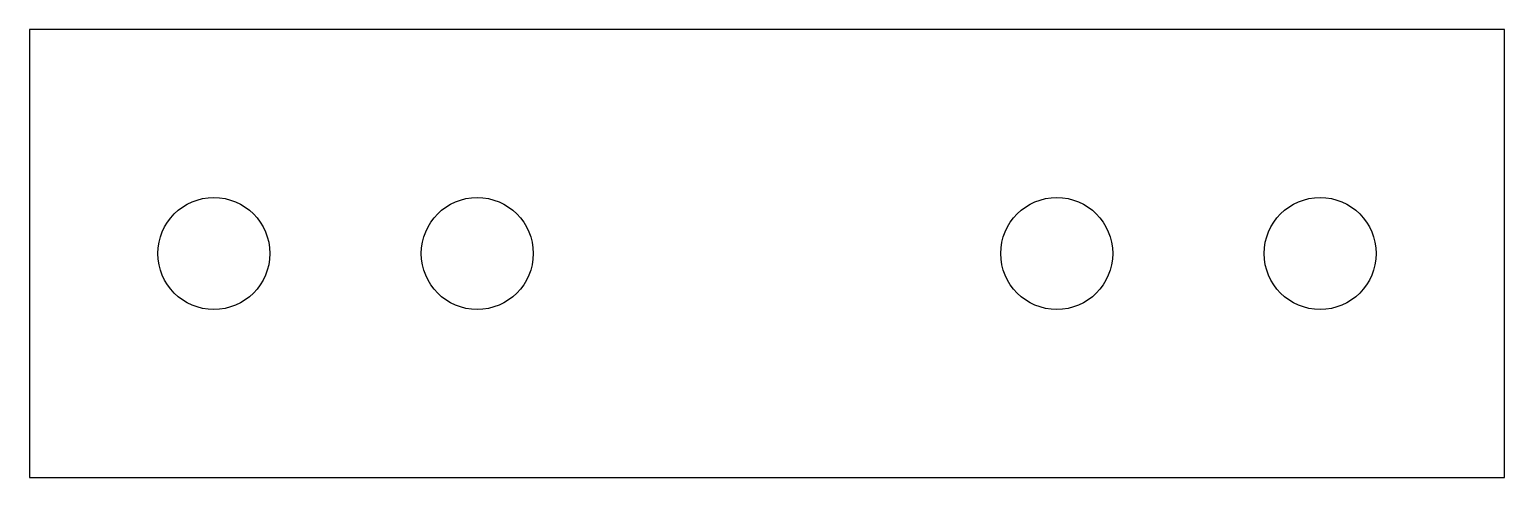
# Model space of a CAD drawing. Header units: millimetres. Extents: x -56 to 56, y -17 to 17.
import ezdxf

# ---------------------------------------------------------------- set-up
doc = ezdxf.new("R2010")
doc.units = ezdxf.units.MM

msp = doc.modelspace()

# ---------------------------------------------------------------- linework, layer by layer
at = {"layer": 'CUT'}
for p, q in [((56, 17), (-56, 17)), ((-56, 17), (-56, -17)), ((56, -17), (56, 17)), ((-56, -17), (56, -17))]:
    msp.add_line(p, q, dxfattribs=at)
for centre in [(-42, 0), (-22, 0), (22, 0), (42, 0)]:
    msp.add_circle(centre, 4.25, dxfattribs=at)

doc.saveas('drawing.dxf')
